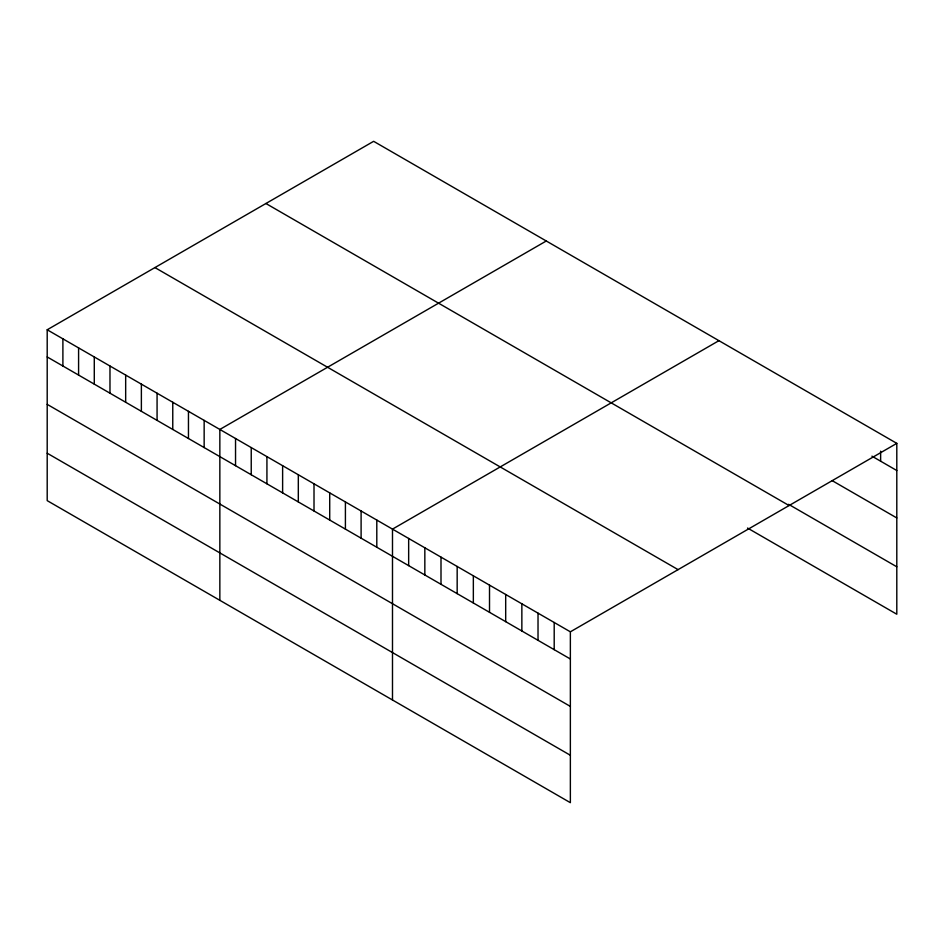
<?xml version="1.0" encoding="UTF-8"?>
<svg xmlns="http://www.w3.org/2000/svg" width="944" height="944" viewBox="0 0 944 944"><rect width="100%" height="100%" fill="white"/><g stroke="black" fill="none" stroke-linecap="round" stroke-linejoin="round"><path stroke-width="1.42" d="M47.2 329.775L570.365 631.819L570.365 802.683L47.2 500.639L47.2 329.775L373.635 141.317L896.8 443.361L896.8 614.225L747.53 528.05M546.281 240.991L219.846 429.449L219.846 600.313M718.927 340.666L392.492 529.124L392.492 699.988M570.365 631.819L896.8 443.361M871.926 456.164L896.8 470.525M832.112 480.602L896.8 517.949M788.582 504.32L896.8 566.801M265.913 203.503L789.078 505.547M154.922 267.577L678.087 569.633M47.2 356.95L570.365 658.995M47.2 404.362L570.365 706.407M47.2 453.226L570.365 755.271M880.634 451.185L880.634 461.191M554.199 622.485L554.199 649.661M538.021 613.152L538.021 640.315M521.855 603.818L521.855 630.981M505.689 594.484L505.689 621.648M489.511 585.138L489.511 612.314M473.345 575.805L473.345 602.98M457.167 566.471L457.167 593.634M441.001 557.137L441.001 584.301M424.835 547.803L424.835 574.967M408.658 538.458L408.658 565.633M376.798 520.061L376.798 547.237M361.104 510.999L361.104 538.174M345.41 501.948L345.41 529.112M329.716 492.886L329.716 520.05M314.01 483.824L314.01 510.987M298.316 474.761L298.316 501.925M282.622 465.699L282.622 492.862M266.928 456.636L266.928 483.8M251.234 447.574L251.234 474.738M235.54 438.512L235.54 465.687M204.152 420.387L204.152 447.562M188.458 411.324L188.458 438.5M172.764 402.262L172.764 429.437M157.07 393.2L157.07 420.375M141.376 384.149L141.376 411.313M125.67 375.087L125.67 402.25M109.976 366.024L109.976 393.188M94.282 356.962L94.282 384.125M78.588 347.899L78.588 375.063M62.894 338.837L62.894 366.001"/></g></svg>
